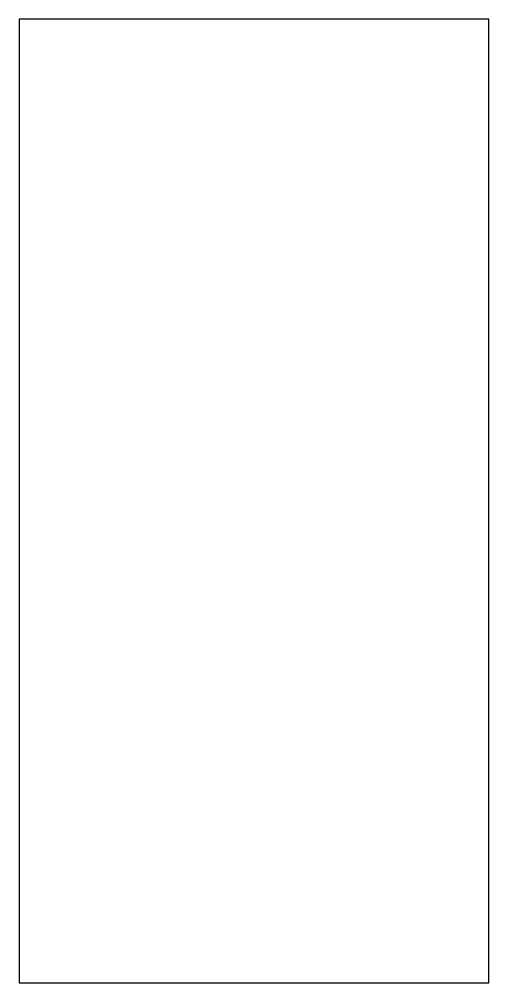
# Model space of a CAD drawing. Extents: x -65 to -55.2, y 99 to 119.
import ezdxf

# ---------------------------------------------------------------- set-up
doc = ezdxf.new("R2010")
doc.units = 0
doc.layers.get('0').update_dxf_attribs({"linetype": 'CONTINUOUS'})

msp = doc.modelspace()

# ---------------------------------------------------------------- linework, layer by layer
at = {"color": 7, "linetype": 'CONTINUOUS'}
for p, q in [((-65, 119), (-65, 99)), ((-55.25, 119), (-65, 119)), ((-55.25, 99), (-55.25, 119)), ((-65, 99), (-55.25, 99))]:
    msp.add_line(p, q, dxfattribs=at)

doc.saveas('drawing.dxf')
